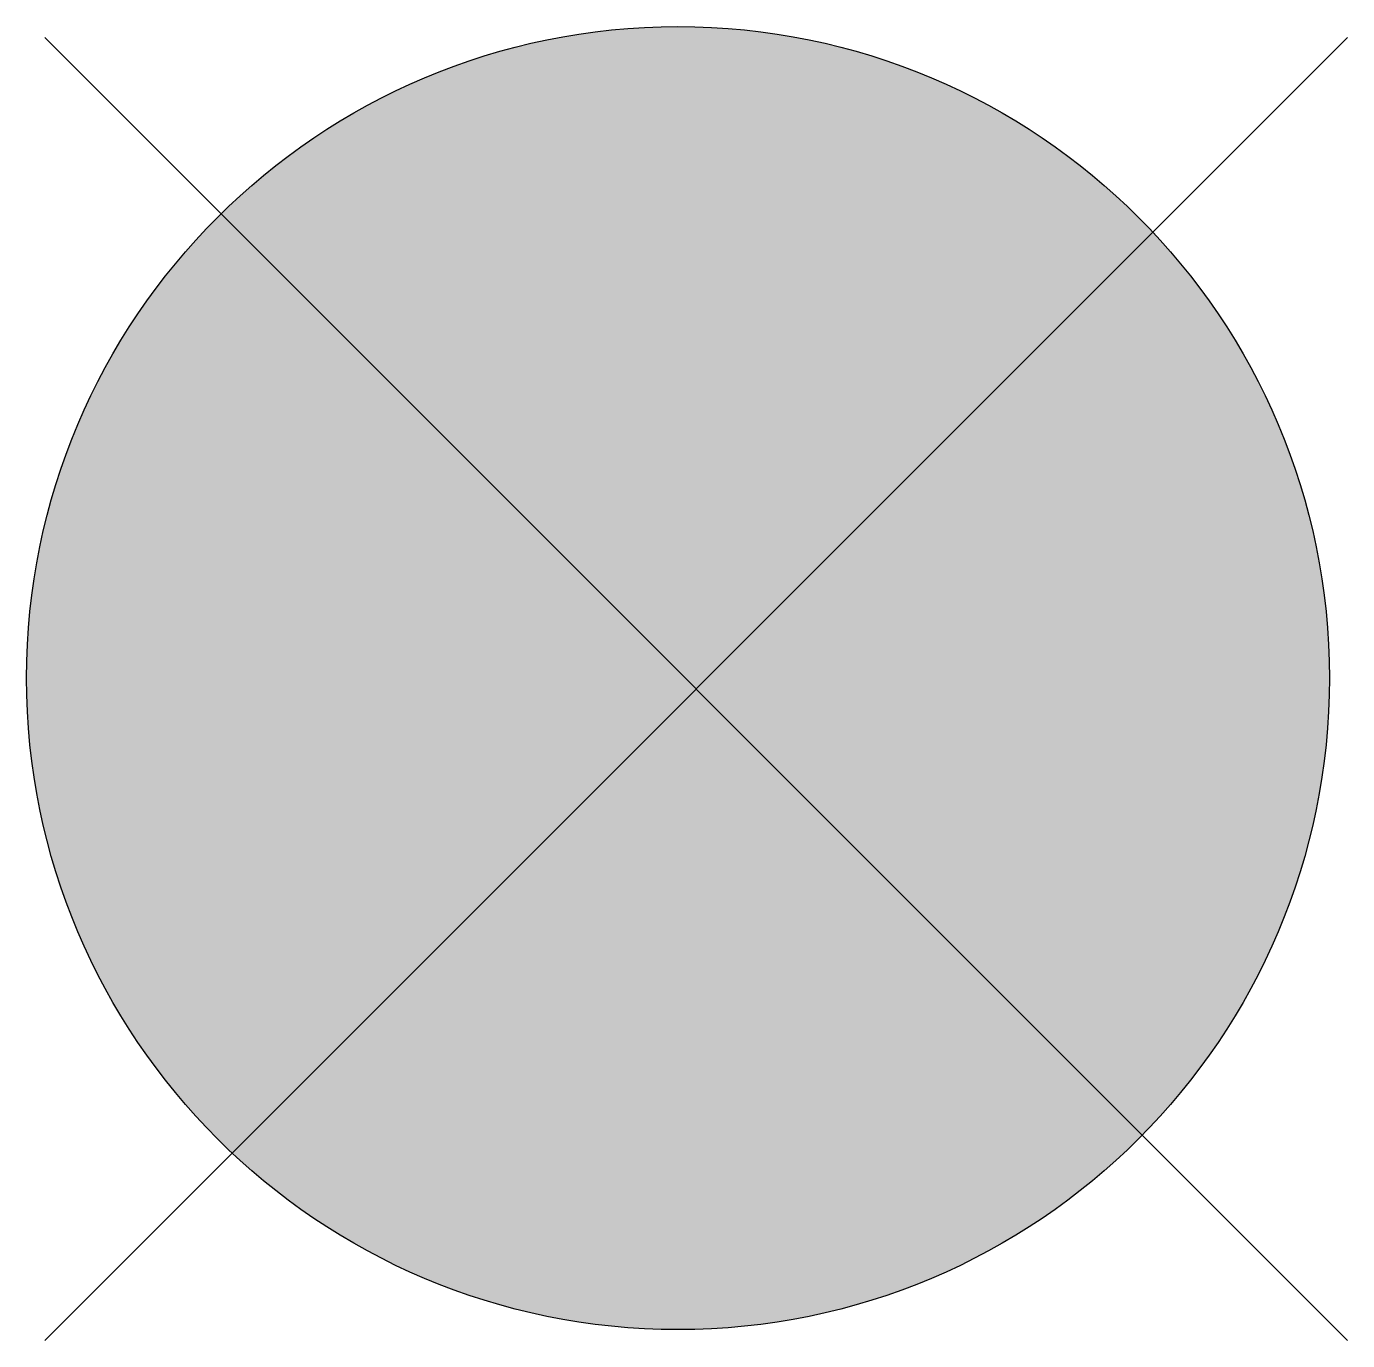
# Model space of a CAD drawing. Extents: x -2.61 to 2.53, y -2.53 to 2.58.
import ezdxf

# ---------------------------------------------------------------- set-up
doc = ezdxf.new("R2010")
doc.units = 0
doc.header["$LTSCALE"] = 10
doc.header["$MEASUREMENT"] = 0
doc.layers.get('0').update_dxf_attribs({"linetype": 'CONTINUOUS'})

msp = doc.modelspace()

# ---------------------------------------------------------------- hatches: boundary and pattern name
h = msp.add_hatch(color=256)
edge = h.paths.add_edge_path()
edge.add_arc((-0.0708, 0.0427), 2.5339, 0, 360)

# ---------------------------------------------------------------- linework, layer by layer
for p, q in [((-2.5339, 2.5339), (2.5339, -2.5339)), ((2.5339, 2.5339), (-2.5339, -2.5339))]:
    msp.add_line(p, q)
msp.add_circle((-0.0708, 0.0427), 2.5339)

doc.saveas('drawing.dxf')
